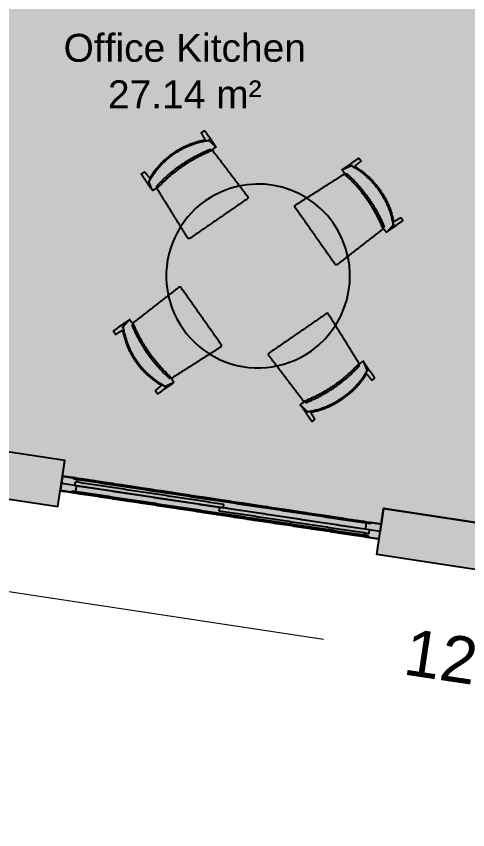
# Model space of a CAD drawing. Header units: metres. Extents: x -17 to 580, y -130 to 19.
# Drawn here: x 110.58 to 113.49, y -58.37 to -53.12 of the extents above; entities that cross this region are included whole.
import ezdxf

# ---------------------------------------------------------------- set-up
doc = ezdxf.new("R2010")
doc.units = ezdxf.units.M
for name, pattern in [('Grey Dimension_ExtLine', [0.0025, 0, -0.0025]), ('Office Zone 01', [0]), ('Style Black Lines_3', [0]), ('Style Border  Fill_5', [0]), ('White wall 30cm', [0])]:
    doc.linetypes.add(name, pattern=pattern)
for name, color, linetype, true_color in [('Annotations', 7, 'Continuous', 0x7a8bf7), ('Imported blocks', 7, 'Continuous', 0x7a8bf7), ('Walls', 7, 'Continuous', 0xc7c7c7), ('Zones', 7, 'Continuous', 0x7a8bf7)]:
    doc.layers.add(name, color=color, linetype=linetype, true_color=true_color)
doc.styles.add('Default Tag', font='', dxfattribs={"height": 0.18})
doc.styles.add('Grey Dimension', font='', dxfattribs={"height": 0.3})
doc.styles.get('Default Tag').set_extended_font_data('arial')
doc.styles.get('Grey Dimension').set_extended_font_data('arial')
doc.dimstyles.new('Grey Dimension', dxfattribs={"dimtxt": 0.3, "dimasz": 0.15, "dimexe": 0, "dimexo": 0, "dimgap": 0.25, "dimtad": 0, "dimtih": 1, "dimtoh": 1, "dimdec": 6, "dimrnd": 1e-06, "dimzin": 0, "dimdsep": 46, "dimtxsty": 'Grey Dimension', "dimblk": 'OBLIQUE', "dimcen": 0.09, "dimadec": 0, "dimazin": 0, "dimtfac": 1, "dimtdec": 4, "dimtix": 1, "dimtofl": 0, "dimtmove": 2, "dimatfit": 3, "dimfxl": 1, "dimtolj": 1, "dimtzin": 0, "dimlwd": 5, "dimlwe": 5, "dimarcsym": 0})

# ---------------------------------------------------------------- blocks, each defined once
blk = doc.blocks.new('Sliding window 1500')
at = {"layer": 'Imported blocks', "transparency": 33554483}
h = blk.add_hatch(color=256, dxfattribs=at)
edge = h.paths.add_edge_path(flags=0)
edge.add_spline(control_points=[(-0.75, -0.0475), (0, -0.0475), (0.75, -0.0475)], knot_values=[0, 0, 0, 1, 1, 1], degree=2, periodic=0)
edge.add_spline(control_points=[(0.75, -0.0475), (0.75, 0), (0.75, 0.0475)], knot_values=[0, 0, 0, 1, 1, 1], degree=2, periodic=0)
edge.add_spline(control_points=[(0.75, 0.0475), (0, 0.0475), (-0.75, 0.0475)], knot_values=[0, 0, 0, 1, 1, 1], degree=2, periodic=0)
edge.add_spline(control_points=[(-0.75, 0.0475), (-0.75, 0), (-0.75, -0.0475)], knot_values=[0, 0, 0, 1, 1, 1], degree=2, periodic=0)
at = {"layer": 'Imported blocks'}
for points in [[(0.75, 0.0475), (0, 0.0475), (-0.75, 0.0475)], [(-0.75, 0.0475), (-0.75, 0), (-0.75, -0.0475)], [(-0.75, -0.0475), (-0.75, 0), (-0.75, 0.0475)], [(-0.75, 0.0475), (-0.7234, 0.0475), (-0.6968, 0.0475)], [(-0.6968, 0.0389), (-0.6968, 0.0432), (-0.6968, 0.0475)], [(-0.6968, 0.0475), (0.0016, 0.0475), (0.7001, 0.0475)], [(0.7001, 0.0389), (0.0016, 0.0389), (-0.6968, 0.0389)], [(0.58, 0.0475), (-0.05, 0.0475), (-0.68, 0.0475)], [(0.58, 0.0475), (-0.05, 0.0475), (-0.68, 0.0475)], [(-0.68, 0.0389), (-0.68, 0.0306), (-0.68, 0.0223)], [(0.68, 0.0389), (0.68, 0.0194), (0.68, 0)], [(0.75, 0.0475), (0.7234, 0.0475), (0.6968, 0.0475)], [(0.7001, 0.0475), (0.7001, 0.0432), (0.7001, 0.0389)], [(0.75, -0.0475), (0.75, 0), (0.75, 0.0475)], [(0.75, -0.0475), (0.75, 0), (0.75, 0.0475)], [(0.0121, 0.0223), (-0.338, 0.0223), (-0.6882, 0.0223)], [(-0.6882, 0.0223), (-0.6882, 0.0112), (-0.6882, 0)], [(-0.6882, 0), (-0.338, 0), (0.0121, 0)], [(0.7001, 0), (0.3468, 0), (-0.0066, 0)], [(-0.0066, 0), (-0.0066, -0.0112), (-0.0066, -0.0223)], [(0.0121, 0), (0.0121, 0.0112), (0.0121, 0.0223)], [(0.7001, -0.0223), (0.7001, -0.0112), (0.7001, 0)], [(-0.68, 0), (-0.68, -0.0194), (-0.68, -0.0389)], [(-0.0066, -0.0223), (0.3468, -0.0223), (0.7001, -0.0223)], [(0.68, -0.0223), (0.68, -0.0306), (0.68, -0.0389)], [(-0.75, -0.0475), (0, -0.0475), (0.75, -0.0475)], [(-0.68, -0.0475), (-0.715, -0.0475), (-0.75, -0.0475)], [(0.7001, -0.0389), (0.0016, -0.0389), (-0.6968, -0.0389)], [(-0.6968, -0.0389), (-0.6968, -0.0432), (-0.6968, -0.0475)], [(-0.6968, -0.0475), (0.0016, -0.0475), (0.7001, -0.0475)], [(0.58, -0.0475), (-0.05, -0.0475), (-0.68, -0.0475)], [(0.68, -0.0475), (0.715, -0.0475), (0.75, -0.0475)], [(0.7001, -0.0475), (0.7001, -0.0432), (0.7001, -0.0389)]]:
    blk.add_open_spline(points, degree=2, dxfattribs=at)
blk = doc.blocks.new('_Oblique')
at = {"color": 0, "linetype": 'ByBlock', "lineweight": -2}
blk.add_line((-0.5, -0.5), (0.5, 0.5), dxfattribs=at)
blk = doc.blocks.new('*D214')
at = {"layer": 'Annotations', "color": 0, "linetype": 'Grey Dimension_ExtLine', "lineweight": 5}
for p, q in [((108.4022, -55.9163), (108.3138, -56.5011)), ((120.3709, -57.7252), (120.2825, -58.31))]:
    blk.add_line(p, q, dxfattribs=at)
at = {"layer": 'Annotations', "color": 0, "lineweight": 5}
for p, q in [((108.3138, -56.5011), (112.5607, -57.143)), ((120.2825, -58.31), (116.0356, -57.6681))]:
    blk.add_line(p, q, dxfattribs=at)
at = {"layer": 'Defpoints', "color": 0}
for p in [(108.4022, -55.9163), (120.3709, -57.7252), (120.2825, -58.31)]:
    blk.add_point(p, dxfattribs=at)
at = {"layer": 'Annotations', "color": 0, "lineweight": 5, "xscale": 0.15, "yscale": 0.15, "zscale": 0.15}
for p, rotation in [((108.3138, -56.5011), 171.4058688877806), ((120.2825, -58.31), 351.4058688877806)]:
    blk.add_blockref('_Oblique', p, dxfattribs=dict(at, rotation=rotation))
at = {"layer": 'Annotations', "color": 0, "insert": (114.2982, -57.4056), "char_height": 0.3, "attachment_point": 5, "rotation": 351.4059, "style": 'Grey Dimension'}
blk.add_mtext('\\A1;12.104603 m', dxfattribs=at)
blk = doc.blocks.new('Lizz')
at = {"layer": 'Imported blocks', "transparency": 33554483}
h = blk.add_hatch(color=256, dxfattribs=at)
edge = h.paths.add_edge_path(flags=0)
edge.add_spline(control_points=[(0.536, 0.5366), (0.5378, 0.5609), (0.5396, 0.5853)], knot_values=[0, 0, 0, 1, 1, 1], degree=2, periodic=0)
edge.add_spline(control_points=[(0.5396, 0.5853), (0.5399, 0.5899), (0.5446, 0.5899)], knot_values=[0, 0, 0, 1, 1, 1], degree=2, periodic=0)
edge.add_spline(control_points=[(0.5446, 0.5899), (0.5523, 0.5899), (0.5601, 0.5899)], knot_values=[0, 0, 0, 1, 1, 1], degree=2, periodic=0)
edge.add_spline(control_points=[(0.5601, 0.5899), (0.5651, 0.5899), (0.5651, 0.5849)], knot_values=[0, 0, 0, 1, 1, 1], degree=2, periodic=0)
edge.add_spline(control_points=[(0.5651, 0.5849), (0.5651, 0.5224), (0.5651, 0.46)], knot_values=[0, 0, 0, 1, 1, 1], degree=2, periodic=0)
edge.add_spline(control_points=[(0.5651, 0.46), (0.5651, 0.4596), (0.5648, 0.4593)], knot_values=[0, 0, 0, 1, 1, 1], degree=2, periodic=0)
edge.add_spline(control_points=[(0.5648, 0.4593), (0.5645, 0.459), (0.5641, 0.459)], knot_values=[0, 0, 0, 1, 1, 1], degree=2, periodic=0)
edge.add_spline(control_points=[(0.5641, 0.459), (0.5519, 0.459), (0.5398, 0.459)], knot_values=[0, 0, 0, 1, 1, 1], degree=2, periodic=0)
edge.add_spline(control_points=[(0.5398, 0.459), (0.5376, 0.459), (0.5361, 0.4574)], knot_values=[0, 0, 0, 1, 1, 1], degree=2, periodic=0)
edge.add_spline(control_points=[(0.5361, 0.4574), (0.5347, 0.4559), (0.5348, 0.4537)], knot_values=[0, 0, 0, 1, 1, 1], degree=2, periodic=0)
edge.add_spline(control_points=[(0.5348, 0.4537), (0.5436, 0.2671), (0.5524, 0.0804)], knot_values=[0, 0, 0, 1, 1, 1], degree=2, periodic=0)
edge.add_spline(control_points=[(0.5524, 0.0804), (0.5526, 0.0762), (0.5496, 0.0731)], knot_values=[0, 0, 0, 1, 1, 1], degree=2, periodic=0)
edge.add_spline(control_points=[(0.5496, 0.0731), (0.5466, 0.07), (0.5424, 0.07)], knot_values=[0, 0, 0, 1, 1, 1], degree=2, periodic=0)
edge.add_spline(control_points=[(0.5424, 0.07), (0.3176, 0.07), (0.0928, 0.07)], knot_values=[0, 0, 0, 1, 1, 1], degree=2, periodic=0)
edge.add_spline(control_points=[(0.0928, 0.07), (0.0885, 0.07), (0.0855, 0.0731)], knot_values=[0, 0, 0, 1, 1, 1], degree=2, periodic=0)
edge.add_spline(control_points=[(0.0855, 0.0731), (0.0825, 0.0762), (0.0827, 0.0804)], knot_values=[0, 0, 0, 1, 1, 1], degree=2, periodic=0)
edge.add_spline(control_points=[(0.0827, 0.0804), (0.0915, 0.2671), (0.1003, 0.4537)], knot_values=[0, 0, 0, 1, 1, 1], degree=2, periodic=0)
edge.add_spline(control_points=[(0.1003, 0.4537), (0.1004, 0.4559), (0.099, 0.4574)], knot_values=[0, 0, 0, 1, 1, 1], degree=2, periodic=0)
edge.add_spline(control_points=[(0.099, 0.4574), (0.0975, 0.459), (0.0954, 0.459)], knot_values=[0, 0, 0, 1, 1, 1], degree=2, periodic=0)
edge.add_spline(control_points=[(0.0954, 0.459), (0.0832, 0.459), (0.071, 0.459)], knot_values=[0, 0, 0, 1, 1, 1], degree=2, periodic=0)
edge.add_spline(control_points=[(0.071, 0.459), (0.0706, 0.459), (0.0703, 0.4593)], knot_values=[0, 0, 0, 1, 1, 1], degree=2, periodic=0)
edge.add_spline(control_points=[(0.0703, 0.4593), (0.07, 0.4596), (0.07, 0.46)], knot_values=[0, 0, 0, 1, 1, 1], degree=2, periodic=0)
edge.add_spline(control_points=[(0.07, 0.46), (0.07, 0.5224), (0.07, 0.5849)], knot_values=[0, 0, 0, 1, 1, 1], degree=2, periodic=0)
edge.add_spline(control_points=[(0.07, 0.5849), (0.07, 0.5899), (0.075, 0.5899)], knot_values=[0, 0, 0, 1, 1, 1], degree=2, periodic=0)
edge.add_spline(control_points=[(0.075, 0.5899), (0.0828, 0.5899), (0.0905, 0.5899)], knot_values=[0, 0, 0, 1, 1, 1], degree=2, periodic=0)
edge.add_spline(control_points=[(0.0905, 0.5899), (0.0952, 0.5899), (0.0955, 0.5853)], knot_values=[0, 0, 0, 1, 1, 1], degree=2, periodic=0)
edge.add_spline(control_points=[(0.0955, 0.5853), (0.0973, 0.5609), (0.0991, 0.5366)], knot_values=[0, 0, 0, 1, 1, 1], degree=2, periodic=0)
edge.add_spline(control_points=[(0.0991, 0.5366), (0.2033, 0.5833), (0.3176, 0.5833)], knot_values=[0, 0, 0, 1, 1, 1], degree=2, periodic=0)
edge.add_spline(control_points=[(0.3176, 0.5833), (0.4318, 0.5833), (0.536, 0.5366)], knot_values=[0, 0, 0, 1, 1, 1], degree=2, periodic=0)
h = blk.add_hatch(color=256, dxfattribs=at)
edge = h.paths.add_edge_path(flags=0)
edge.add_spline(control_points=[(0.5278, 0.4564), (0.4239, 0.4799), (0.3176, 0.4799)], knot_values=[0, 0, 0, 1, 1, 1], degree=2, periodic=0)
edge.add_spline(control_points=[(0.3176, 0.4799), (0.2112, 0.4799), (0.1073, 0.4564)], knot_values=[0, 0, 0, 1, 1, 1], degree=2, periodic=0)
edge.add_spline(control_points=[(0.1073, 0.4564), (0.1073, 0.4601), (0.1072, 0.4639)], knot_values=[0, 0, 0, 1, 1, 1], degree=2, periodic=0)
edge.add_spline(control_points=[(0.1072, 0.4639), (0.1069, 0.4683), (0.1111, 0.4692)], knot_values=[0, 0, 0, 1, 1, 1], degree=2, periodic=0)
edge.add_spline(control_points=[(0.1111, 0.4692), (0.2132, 0.4919), (0.3176, 0.4919)], knot_values=[0, 0, 0, 1, 1, 1], degree=2, periodic=0)
edge.add_spline(control_points=[(0.3176, 0.4919), (0.422, 0.4919), (0.524, 0.4692)], knot_values=[0, 0, 0, 1, 1, 1], degree=2, periodic=0)
edge.add_spline(control_points=[(0.524, 0.4692), (0.5282, 0.4683), (0.5279, 0.4639)], knot_values=[0, 0, 0, 1, 1, 1], degree=2, periodic=0)
edge.add_spline(control_points=[(0.5279, 0.4639), (0.5278, 0.4601), (0.5278, 0.4564)], knot_values=[0, 0, 0, 1, 1, 1], degree=2, periodic=0)
at = {"layer": 'Imported blocks', "linetype": 'Style Black Lines_3'}
for points in [[(0.0821, 0.519), (0.0822, 0.5267)], [(0.0848, 0.5298), (0.0848, 0.5225)], [(0.5503, 0.5298), (0.5503, 0.5225)], [(0.553, 0.519), (0.5529, 0.5267)]]:
    blk.add_lwpolyline(points, dxfattribs=at)
at = {"layer": 'Imported blocks'}
for points in [[(0.07, 0.5849), (0.07, 0.5899), (0.075, 0.5899)], [(0.07, 0.46), (0.07, 0.5224), (0.07, 0.5849)], [(0.075, 0.5899), (0.0828, 0.5899), (0.0905, 0.5899)], [(0.0905, 0.5899), (0.0952, 0.5899), (0.0955, 0.5853)], [(0.0955, 0.5853), (0.0973, 0.5609), (0.0991, 0.5366)], [(0.0991, 0.5366), (0.2033, 0.5833), (0.3176, 0.5833)], [(0.3176, 0.5833), (0.4318, 0.5833), (0.536, 0.5366)], [(0.536, 0.5366), (0.5378, 0.5609), (0.5396, 0.5853)], [(0.5396, 0.5853), (0.5399, 0.5899), (0.5446, 0.5899)], [(0.5446, 0.5899), (0.5523, 0.5899), (0.5601, 0.5899)], [(0.5601, 0.5899), (0.5651, 0.5899), (0.5651, 0.5849)], [(0.5651, 0.5849), (0.5651, 0.5224), (0.5651, 0.46)], [(0.0848, 0.5225), (0.1949, 0.5765), (0.3176, 0.5765)], [(0.3176, 0.5765), (0.4402, 0.5765), (0.5503, 0.5225)], [(0.07, 0.4605), (0.076, 0.4897), (0.0821, 0.519)], [(0.0821, 0.519), (0.0826, 0.5214), (0.0848, 0.5225)], [(0.3176, 0.4799), (0.2112, 0.4799), (0.1073, 0.4564)], [(0.1111, 0.4692), (0.2132, 0.4919), (0.3176, 0.4919)], [(0.3176, 0.4919), (0.422, 0.4919), (0.524, 0.4692)], [(0.5278, 0.4564), (0.4239, 0.4799), (0.3176, 0.4799)], [(0.5503, 0.5225), (0.5525, 0.5214), (0.553, 0.519)], [(0.553, 0.519), (0.5591, 0.4897), (0.5651, 0.4605)], [(0.0703, 0.4593), (0.07, 0.4596), (0.07, 0.46)], [(0.071, 0.459), (0.0706, 0.459), (0.0703, 0.4593)], [(0.0954, 0.459), (0.0832, 0.459), (0.071, 0.459)], [(0.0827, 0.0804), (0.0915, 0.2671), (0.1003, 0.4537)], [(0.099, 0.4574), (0.0975, 0.459), (0.0954, 0.459)], [(0.1003, 0.4537), (0.1004, 0.4559), (0.099, 0.4574)], [(0.1072, 0.4639), (0.1069, 0.4683), (0.1111, 0.4692)], [(0.1073, 0.4564), (0.1073, 0.4601), (0.1072, 0.4639)], [(0.524, 0.4692), (0.5282, 0.4683), (0.5279, 0.4639)], [(0.5279, 0.4639), (0.5278, 0.4601), (0.5278, 0.4564)], [(0.5361, 0.4574), (0.5347, 0.4559), (0.5348, 0.4537)], [(0.5348, 0.4537), (0.5436, 0.2671), (0.5524, 0.0804)], [(0.5398, 0.459), (0.5376, 0.459), (0.5361, 0.4574)], [(0.5641, 0.459), (0.5519, 0.459), (0.5398, 0.459)], [(0.5648, 0.4593), (0.5645, 0.459), (0.5641, 0.459)], [(0.5651, 0.46), (0.5651, 0.4596), (0.5648, 0.4593)], [(0.0855, 0.0731), (0.0825, 0.0762), (0.0827, 0.0804)], [(0.0928, 0.07), (0.0885, 0.07), (0.0855, 0.0731)], [(0.5424, 0.07), (0.3176, 0.07), (0.0928, 0.07)], [(0.5496, 0.0731), (0.5466, 0.07), (0.5424, 0.07)], [(0.5524, 0.0804), (0.5526, 0.0762), (0.5496, 0.0731)]]:
    blk.add_open_spline(points, degree=2, dxfattribs=at)
blk = doc.blocks.new('Table')
at = {"layer": 'Imported blocks', "transparency": 33554483}
h = blk.add_hatch(color=256, dxfattribs=at)
edge = h.paths.add_edge_path(flags=0)
edge.add_arc((0, 0), 0.5931, 0, 180)
edge.add_arc((0, 0), 0.5931, 180, 360)
edge.add_line((0.5931, 0), (0.5931, 0))
at = {"layer": 'Imported blocks', "linetype": 'Style Border  Fill_5'}
blk.add_lwpolyline([(0.5931, 0, 1), (-0.5931, 0, 1), (0.5931, 0)], format="xyb", close=True, dxfattribs=at)
blk = doc.blocks.new('Table_1')
at = {"layer": 'Imported blocks'}
for name, p in [('Lizz', (-0.3176, 0.38)), ('Table', (0, 0))]:
    blk.add_blockref(name, p, dxfattribs=at)
at = {"layer": 'Imported blocks', "rotation": 89.35620523920444}
blk.add_blockref('Lizz', (-0.3835, -0.3133), dxfattribs=at)
at = {"layer": 'Imported blocks'}
for p, xscale, rotation in [((0.3764, -0.3218), -1.000000000000001, 269.3562052392044), ((-0.3176, -0.38), -1, 180)]:
    blk.add_blockref('Lizz', p, dxfattribs=dict(at, xscale=xscale, rotation=rotation))

msp = doc.modelspace()

# ---------------------------------------------------------------- hatches: boundary and pattern name
at = {"layer": 'Walls', "transparency": 33554483}
h = msp.add_hatch(color=256, dxfattribs=at)
h.paths.add_polyline_path([(108.6988269, -55.9611727), (108.7436571, -55.6645412), (110.8907803, -55.9890381), (110.8459501, -56.2856696), (108.6988269, -55.9611727)], flags=0)
h.paths.add_polyline_path([(112.9034699, -56.5966247), (112.9483002, -56.2999932), (113.766646, -56.4236706), (113.7214113, -56.720241), (112.9034699, -56.5966247)], flags=0)
h.paths.add_polyline_path([(113.8697272, -56.7426561), (113.9149619, -56.4460857), (116.4217359, -56.824937), (116.3769057, -57.1215685), (113.8697272, -56.7426561)], flags=0)
h.paths.add_polyline_path([(116.5252214, -57.1439836), (116.5700516, -56.8473521), (120.1190824, -57.3837207), (120.0742522, -57.6803522), (116.5252214, -57.1439836)], flags=0)
at = {"layer": 'Zones', "transparency": 33554483}
msp.add_hatch(color=256, dxfattribs=at).paths.add_polyline_path([(114.4211536, -52.132548), (114.4952961, -52.1438567), (114.254048, -53.7255424), (114.1799054, -53.7142338), (113.766646, -56.4236706), (112.9483002, -56.2999932), (112.925885, -56.4483089), (110.8683652, -56.1373539), (110.8907803, -55.9890381), (108.7436571, -55.6645412), (109.5287655, -50.4696546), (114.5588378, -51.2298545), (114.4211536, -52.132548)], flags=0)

# ---------------------------------------------------------------- linework, layer by layer
at = {"layer": 'Walls', "linetype": 'White wall 30cm'}
for points in [[(108.6988269, -55.9611727), (110.8459501, -56.2856696), (110.8907803, -55.9890381), (108.7436571, -55.6645412)], [(113.7214113, -56.720241), (112.9034699, -56.5966247), (112.9483002, -56.2999932), (113.766646, -56.4236706)]]:
    msp.add_lwpolyline(points, dxfattribs=at)
at = {"layer": 'Zones', "linetype": 'Office Zone 01'}
msp.add_lwpolyline([(114.4211536, -52.132548), (114.4952961, -52.1438567), (114.254048, -53.7255424), (114.1799054, -53.7142338), (113.766646, -56.4236706), (112.9483002, -56.2999932), (112.925885, -56.4483089), (110.8683652, -56.1373539), (110.8907803, -55.9890381), (108.7436571, -55.6645412), (109.5287655, -50.4696546), (114.5588378, -51.2298545), (114.4211536, -52.132548)], close=True, dxfattribs=at)

# ---------------------------------------------------------------- block references
at = {"layer": 'Walls', "rotation": 305.2006128194538}
msp.add_blockref('Table_1', (112.1377427, -54.7985281), dxfattribs=at)
at = {"layer": 'Walls', "xscale": 1.387256343281068, "rotation": 351.4058688877806}
msp.add_blockref('Sliding window 1500', (111.8971251, -56.2928314), dxfattribs=at)

# ---------------------------------------------------------------- texts
at = {"layer": 'Annotations', "insert": (111.6644295, -53.4759181), "char_height": 0.18, "width": 7.5, "attachment_point": 5, "style": 'Default Tag'}
msp.add_mtext('Office Kitchen\\P27.14 m²', dxfattribs=at)

# ---------------------------------------------------------------- dimensions: what is measured, and where the dimension line sits
at = {"layer": 'Annotations'}
dim = msp.add_aligned_dim(p1=(108.40219536, -55.91634253), p2=(120.37088371, -57.72518247), distance=-0.5914484, dimstyle='Grey Dimension', override={"dimpost": ' m'}, dxfattribs=at)
dim.commit()
dim.dimension.update_dxf_attribs({"geometry": '*D214', "text_midpoint": (114.298157, -57.40556993), "text_rotation": -8.59413111})

doc.saveas('drawing.dxf')
